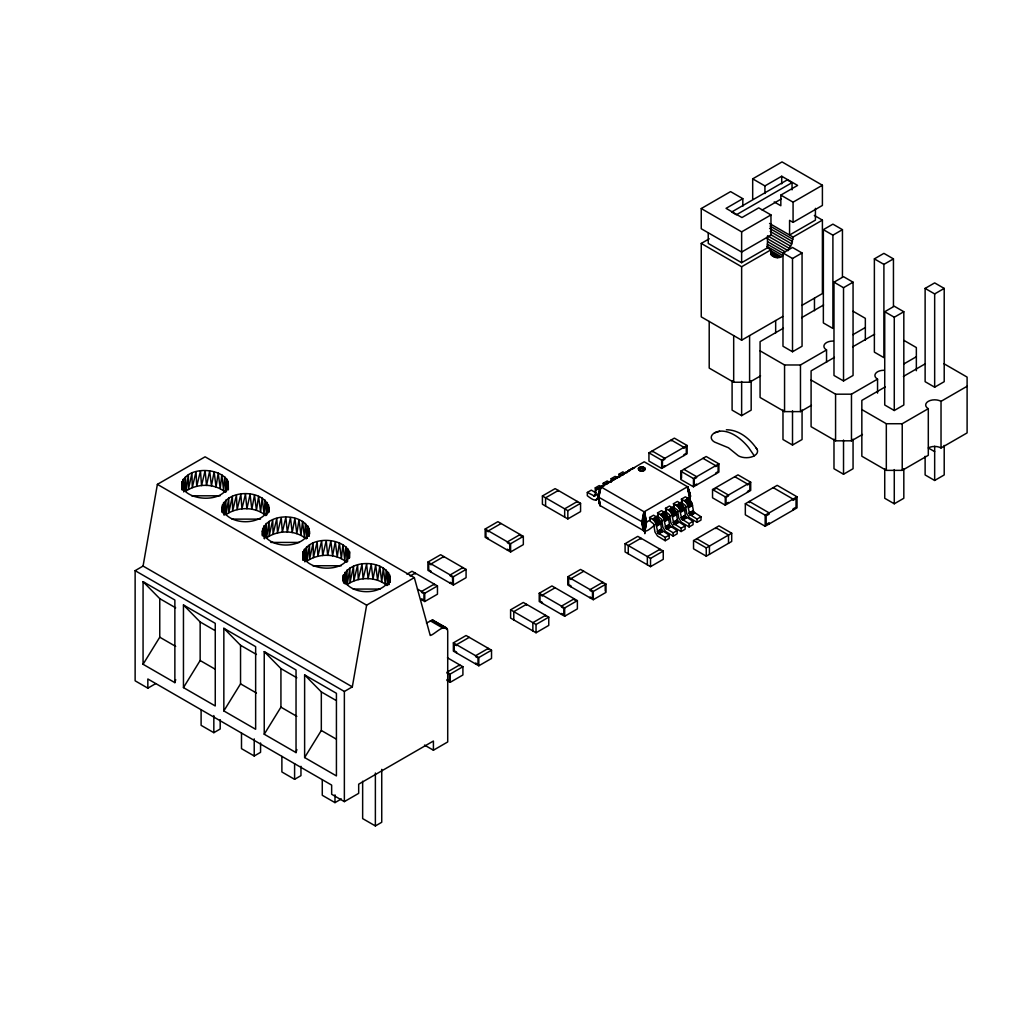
<?xml version="1.0" encoding="UTF-8"?>
<svg xmlns="http://www.w3.org/2000/svg" width="1018" height="1018" viewBox="0 0 1018 1018"><rect width="100%" height="100%" fill="white"/><g stroke="black" fill="none" stroke-linecap="round" stroke-linejoin="round"><path stroke-width="1.5" d="M600.976 486.642L597.859 495.97L599.996 505.513L643.732 530.709L644.165 511.787L687.455 486.757L690.433 495.664L689.453 500.78M269.07 510.794C268.892 487.342 219.99 487.966 221.873 512.232M309.459 534.106C309.281 510.603 260.201 511.291 262.262 535.672M390.225 582.309C392.274 557.953 343.333 557.24 343.028 580.667M269.07 512.232L269.083 507.677C263.662 526.395 227.281 526.395 221.86 507.677M309.459 534.03L309.472 530.989C304.051 549.707 267.658 549.707 262.25 530.989M390.225 582.181L390.238 577.626C384.817 596.344 348.436 596.344 343.015 577.626M228.159 489.454L228.236 481.705C220.41 465.964 181.331 466.002 181.929 487.024C189.755 502.752 228.834 502.714 228.236 481.705L228.108 489.531M268.625 505.017L268.727 511.38M308.938 536.092L309.014 528.329L309.103 534.692M349.339 557.864L349.403 551.654C340.445 534.475 299.534 536.613 303.135 560.027L303.084 551.654L302.97 559.595M389.792 574.966L389.881 581.329M181.802 489.645L181.929 481.705L182.057 489.531M222.217 511.38L222.318 505.017M262.606 534.692L262.695 528.329M308.887 536.168L309.014 528.329M343.371 581.329L343.473 574.966L343.6 582.805M349.301 557.915L349.403 551.654C349.988 572.663 310.923 572.701 303.084 556.973L303.033 559.938M643.77 470.621L644.203 469.718L643.261 468.7L639.928 468.904L639.38 470.023L640.144 470.838L638.464 468.522L640.08 467.211L643.363 467.173L645.145 468.764L643.503 470.8L644.534 470.023M599.869 505.284L597.91 495.664L600.9 486.731L597.91 496.275L598.508 497.115L643.643 522.679L644.05 511.774L600.951 486.909L598.851 497.357L600.251 505.717M644.165 522.705L644.114 511.787L644.165 530.747L644.229 511.787C645.552 533.012 644.623 548.028 644.229 511.787L643.121 522.616L643.732 530.709M226.39 491.541L226.899 479.147L227.612 489.747M266.767 514.854L267.289 502.459L267.988 513.059M307.156 538.178L307.665 525.772L308.378 536.371M347.545 561.491L348.054 549.096L348.665 558.182M387.934 584.816L388.443 572.409L389.258 584.523M643.643 522.679L644.114 511.787M182.553 489.747L183.265 479.147L183.494 490.6M222.942 513.059L223.655 502.459L223.871 513.912M263.331 536.371L264.044 525.772L264.286 538.662M303.72 559.696L304.433 549.096L304.649 560.549M344.109 583.009L344.822 572.409L345.038 583.861M766.529 238.187L788.072 250.632L791.737 243.9L793.073 237.054L822.404 220.117L822.404 293.553L801.879 305.413M645.145 530.505L646.557 522.132L644.419 511.723L645.717 522.489L644.801 530.658L645.692 522.489L644.279 511.774C648.848 520.732 636.772 540.978 654.536 525.084M643.121 522.616L644.05 511.774L642.638 522.489L643.541 530.658M642.142 468.42L642.282 466.969M183.724 491.949L185.454 476.78L185.645 491.312C197.047 483.257 214.645 483.117 225.449 492.279M224.1 515.261L225.843 500.105L226.034 514.624C237.436 506.582 255.034 506.43 265.825 515.592M264.489 538.586L266.22 523.417L266.423 537.937C277.825 529.894 295.424 529.742 306.214 538.916M304.878 561.898L306.609 546.73L306.8 561.262C318.214 553.207 335.813 553.067 346.604 562.229M345.433 583.696L346.998 570.055L347.189 584.574C358.603 576.532 376.189 576.379 386.993 585.541M642.193 522.336L643.351 530.594L642.18 522.336L644 511.761M185.645 491.312L188.394 474.719L188.394 489.404L191.969 473.026L192.262 487.597L196.041 471.767L196.716 486.299L200.482 470.99L201.539 485.573L205.089 470.723L206.527 485.446L209.695 470.99L211.439 485.917L214.124 471.767L216.071 486.986L218.196 473.026L220.219 488.576L221.784 474.719L223.68 490.651L224.711 476.78L226.174 491.605M226.034 514.624L228.77 498.031L228.77 512.728L232.358 496.339L232.651 510.909L236.43 495.079L237.105 509.611L240.859 494.303L241.928 508.885L245.465 494.048L246.903 508.758L250.072 494.303L251.828 509.229L254.5 495.079L256.46 510.298L258.585 496.339L260.595 511.901L262.16 498.031L264.069 513.963L265.1 500.105L266.563 514.93M266.423 537.937L269.159 521.356L269.159 536.041L272.735 519.664L273.04 534.234L276.82 518.404L277.494 532.936L281.248 517.628L282.317 532.198L285.854 517.36L287.292 532.07L290.461 517.628L292.204 532.554L294.889 518.404L296.849 533.61L298.974 519.664L300.984 535.214L302.55 521.356L304.458 537.288L305.489 523.417L306.952 538.242M306.8 561.262L309.548 544.668L309.548 559.353L313.124 542.976L313.429 557.546L317.209 541.716L317.87 556.248L321.637 540.94L322.693 555.523L326.244 540.673L327.681 555.395L330.85 540.94L332.593 555.866L335.278 541.716L337.225 556.935L339.363 542.976L341.374 558.538L342.939 544.668L344.847 560.6L345.878 546.73L347.342 561.567M347.189 584.574L349.938 567.993L349.938 582.678L353.513 566.288L353.806 580.871L357.598 565.028L358.26 579.573L362.026 564.252L363.082 578.835L366.633 563.997L368.071 578.708L371.239 564.252L372.982 579.191L375.667 565.028L377.614 580.247L379.752 566.288L381.763 581.851L383.328 567.993L385.224 583.912L386.255 570.055L387.718 584.879M650.133 520.071L649.968 521.012L653.671 523.914L654.943 531.918L657.552 536.028L665.238 540.723L669.208 538.433L669.208 535.124L661.789 530.289L660.338 521.992L657.055 517.284L653.581 515.21L649.599 517.5L650.133 520.071L645.717 522.489M658.073 515.477L657.921 516.419L661.624 519.333L662.896 527.324L665.505 531.447L673.191 536.13L677.161 533.839L677.161 530.531L669.729 525.695L668.292 517.399L665.009 512.69L661.535 510.616L657.552 512.919L658.073 515.477L655.427 517.017M666.026 510.896L665.874 511.825L669.564 514.739L670.849 522.73L673.458 526.853L681.131 531.549L685.114 529.245L685.114 525.95L677.683 521.101L676.245 512.805L672.949 508.097L669.475 506.035L665.505 508.326L666.026 510.896L663.38 512.423M673.98 506.302L673.827 507.244L677.517 510.145L678.802 518.149L681.398 522.259L689.084 526.955L693.054 524.664L693.054 521.356L685.636 516.52L684.198 508.224L680.902 503.516L677.428 501.441L673.458 503.732L673.98 506.302L671.333 507.829M681.933 501.709L681.767 502.65L685.47 505.564L686.756 513.556L689.351 517.666L697.037 522.361L701.008 520.071L701.008 516.762L693.589 511.927L692.138 503.63L688.855 498.922L685.381 496.848L681.411 499.151L681.933 501.709L679.286 503.236M155.652 683.651L147.839 688.155L135.127 680.813L135.127 570.653L143.067 566.059L157.383 484.364L205.089 456.815L414.326 577.626L430.232 635.461C434.342 634.939 445.68 621.565 447.716 630.867L447.716 741.944L433.413 750.215L424.506 745.074M135.127 570.653L344.364 691.464L352.317 686.87L366.633 605.163L414.326 577.626M689.593 497.866L690.102 495.092L687.354 486.642L644.229 461.803L596.192 489.543L594.754 496.173L587.322 492.445L587.322 495.741C597.744 504.05 596.713 498.858 599.933 492.139M689.288 499.953L689.822 497.115L687.417 486.884L690.433 496.275L689.364 500.983M689.771 498.095L690.306 495.372C682.734 476.271 692.724 493.641 689.593 499.685M689.517 499.749L690.306 496.58L687.455 486.82L689.822 497.115L687.099 498.731M642.549 468.484L642.842 467.046M643.91 511.723L641.785 522.132L643.185 530.505M603.725 486.273L604.959 484.097L607.428 484.046M619.631 477.086L620.853 474.91L623.334 474.859M689.479 500.563L690.471 495.97L687.455 486.795L690.306 495.372M599.844 505.157L597.859 495.97L600.875 486.795L598.024 495.372M640.831 471.105L644.165 470.265M174.867 682.645L174.867 600.022L143.067 581.672L143.067 664.283L174.867 682.645L175.707 679.63M296.034 752.595L296.034 669.971L264.235 651.622L264.235 734.232L296.034 752.595L296.862 749.579M598.228 495.092L600.913 486.693L598.024 496.58L599.92 505.399M598.508 494.824L600.951 486.668M642.918 468.573L643.363 467.173M599.869 505.03L599.653 501.861M599.907 487.851L602.109 486.07M607.861 483.27L608.929 481.794L611.411 481.743M615.801 478.676L616.883 477.2L618.664 476.958L614.694 479.249M623.754 474.083L624.836 472.619L627.304 472.568M643.261 468.7L643.847 467.351M643.567 468.865L644.267 467.58M143.067 664.283L159.762 637.204L159.762 598.648L143.067 581.672M183.456 687.608L200.152 660.517L200.152 621.973L183.456 604.985L183.456 687.608L215.256 705.958L215.256 623.347L183.456 604.985M223.845 710.92L240.541 683.841L240.541 645.285L223.845 628.297L223.845 710.92L255.645 729.282L255.645 646.659L223.845 628.297M264.235 734.232L280.93 707.154L280.93 668.597L264.235 651.622M304.624 757.557L321.319 730.479L321.319 691.922L304.624 674.934L304.624 757.557L336.424 775.92L336.424 693.296L304.624 674.934M643.821 469.056L644.61 467.835M642.04 471.207L642.702 470.761M596.192 489.543L597.541 488.449L600.187 488.971M614.045 479.185L611.831 480.967L614.478 479.44M633.247 468.534L628.806 470.316L627.724 471.792L630.384 470.265M631.962 468.891L634.57 467.771M644.012 469.26L644.89 468.127M644.139 469.489L645.068 468.445M644.203 469.718L645.145 468.764M689.822 497.115L687.443 486.858L690.306 496.58M644.203 469.96L645.132 469.094M644.114 470.189L645.03 469.425M643.974 470.418L644.827 469.731M742.822 198.675L726.05 208.359L741.957 217.547L758.728 207.863L770.97 214.925L770.97 235.12L741.638 252.057L701.249 228.745L701.249 208.55L730.58 191.613L742.822 198.675L742.822 206.285M752.684 199.044L752.684 178.85L782.028 161.913L822.404 185.238L822.404 205.432L793.073 222.369L789.574 220.346L789.574 235.031L815.418 220.117L815.418 208.359M752.684 178.85L764.925 185.925L781.709 176.241L797.603 185.416L780.831 195.1L780.831 205.751L774.202 201.92M731.624 212.037L787.27 179.906L792.042 182.667L792.042 189.87M792.042 182.667L736.383 214.785L732.807 212.724M782.702 316.483L741.638 340.19L701.249 316.878L701.249 243.429L709.253 238.81M762.177 210.001L781.175 199.032M701.249 208.55L741.638 231.862L770.97 214.925M780.831 195.1L793.073 202.175L822.404 185.238M708.248 233.147L708.248 243.429L741.638 262.708L767.47 247.794L770.97 249.817C769.952 256.638 778.146 260.15 782.931 255.62L766.783 246.292M701.249 243.429L741.638 266.754L770.97 249.817M782.982 252.986L792.513 247.476L802.057 252.986L802.057 346.247L792.513 351.757L782.982 346.247L782.982 252.986L792.513 258.483L802.057 252.986M823.358 229.661L832.902 235.171L832.902 328.445L823.358 322.935L823.358 229.661L832.902 224.151L842.446 229.661L842.446 277.087M832.902 235.171L842.446 229.661M833.984 282.19L843.528 276.68L853.059 282.19L853.059 375.464L843.528 380.961L833.984 375.464L833.984 282.19L843.528 287.7L853.059 282.19M893.448 258.877L883.904 264.387L883.904 357.649L874.373 352.139L874.373 258.877L883.904 253.367L893.448 258.877L893.448 306.303M783.415 328.19L760.077 341.654L760.077 397.478L784.56 411.616L800.466 411.616L811.448 405.266M801.624 317.68L823.575 304.993M406.933 574.19L412.023 571.251L437.46 585.935L437.46 594.194L424.748 601.536L421.567 599.704L421.567 598.788L423.946 600.162L423.946 593.736L421.567 592.361L421.567 591.445L434.279 584.103L434.279 585.019M427.929 562.063L440.641 554.721L466.079 569.418L466.079 577.677L453.366 585.019L427.929 570.334L427.929 562.063L453.366 576.761L466.079 569.418M485.166 529.016L497.891 521.674L523.328 536.359L523.328 544.63L510.603 551.972L485.166 537.288L485.166 529.016L510.603 543.714L523.328 536.359M542.403 495.97L555.128 488.627L580.565 503.312L580.565 511.583L567.84 518.926L542.403 504.241L542.403 495.97L567.84 510.667L580.565 503.312M410.114 576.023L415.204 573.083L415.204 573.999M501.06 523.519L488.347 530.862L488.347 531.778L485.955 530.403L485.955 536.83L488.347 538.204L488.347 539.12M709.202 321.459L709.202 368.096L733.685 382.234L749.592 382.234L760.561 375.896M884.731 311.737L894.275 306.227L903.819 311.737L903.819 404.999L894.275 410.509L884.731 404.999L884.731 311.737L894.275 317.234L903.819 311.737M925.12 288.412L934.664 282.902L944.208 288.412L944.208 381.686L934.664 387.196L925.12 381.686L925.12 288.412L934.664 293.922L944.208 288.412M760.077 350.841L784.56 364.978L800.466 364.978L826.54 349.925A8.997 5.192 0 0 1 824.593 344.262A8.997 5.192 0 0 1 832.902 341.055M852.982 334.655L865.338 327.516M648.937 452.832L674.374 438.134L687.099 445.49L687.099 453.748L661.662 468.433L648.937 461.09L648.937 452.832L661.662 460.174L687.099 445.49M587.322 492.445L591.293 490.142L596.332 493.056M595.275 491.16L595.275 487.851L599.246 485.561L601.765 487.011M603.229 486.566L603.229 483.257L607.199 480.967L609.718 482.417M611.169 481.972L611.169 478.664L615.152 476.373L617.659 477.824M619.122 477.378L619.122 474.083L623.105 471.779M596.548 489.047L601.511 486.159M604.501 484.453L609.464 481.565M612.454 479.872L617.417 476.984M620.407 475.279L625.37 472.39M628.348 470.685L633.311 467.796M595.924 490.154L598.584 488.615M598.788 488.424L602.771 486.133M608.064 483.066L610.724 481.539M619.784 476.386L626.617 472.365M520.147 534.526L507.422 541.869L507.422 542.785L509.814 544.172L509.814 550.598L507.422 549.211L507.422 550.14M417.482 589.078L424.748 593.278L437.46 585.935M593.609 496.071L596.268 494.544M593.863 496.199L596.51 494.659M834.416 357.394L811.091 370.87L811.091 426.682L835.574 440.819L851.468 440.819L862.45 434.482M852.626 346.884L874.589 334.209M732.095 380.605L732.095 410.139L741.638 415.649L751.169 410.139L751.169 380.605M595.657 499.978L598.304 498.451M596.255 499.902L599.449 498.133M201.106 709.762L201.106 725.338L213.831 732.68L220.193 729.003L220.193 719.662M680.737 471.194L706.174 456.497L718.899 463.839L718.899 472.11L693.462 486.795L680.737 479.453L680.737 471.194L693.462 478.536L718.899 463.839M426.415 622.978L432.612 620.127L446.317 627.788M811.091 380.045L835.574 394.182L851.468 394.182L877.554 379.129A8.997 5.192 0 0 1 875.595 373.466A8.997 5.192 0 0 1 883.904 370.272M903.997 363.859L916.353 356.733M649.599 517.5L652.373 519.104L656.343 516.813M657.552 512.919L660.326 514.51L664.296 512.219M665.505 508.326L668.279 509.929L672.249 507.626M673.458 503.732L676.219 505.335L680.202 503.045M681.411 499.151L684.172 500.741L688.143 498.451M652.373 519.104L653.072 519.574L657.055 517.284M660.326 514.51L661.026 514.981L665.009 512.69M668.279 509.929L668.979 510.4L672.949 508.097M676.219 505.335L676.932 505.806L680.902 503.516M684.172 500.741L684.885 501.212L688.855 498.922M653.072 519.574L653.772 520.173L657.743 517.869M661.026 514.981L661.713 515.579L665.696 513.276M668.979 510.4L669.666 510.985L673.636 508.695M676.932 505.806L677.619 506.391L681.589 504.101M684.885 501.212L685.572 501.81L689.542 499.507M885.176 386.942L861.839 400.405L861.839 456.229L886.322 470.367L902.228 470.367L928.301 455.3L928.301 408.676A8.997 5.192 0 0 1 928.301 401.334A8.997 5.192 0 0 1 941.026 401.334L967.1 386.267M903.386 376.431L925.337 363.744M653.772 520.173L654.421 520.86L658.391 518.569M661.713 515.579L662.374 516.266L666.345 513.975M669.666 510.985L670.315 511.685L674.298 509.382M677.619 506.391L678.268 507.091L682.238 504.801M685.572 501.81L686.221 502.498L690.191 500.207M654.421 520.86L655.019 521.636L658.99 519.345M662.374 516.266L662.972 517.055L666.943 514.752M670.315 511.685L670.926 512.461L674.896 510.158M678.268 507.091L678.866 507.867L682.849 505.577M686.221 502.498L686.819 503.274L690.789 500.983M669.208 535.124L665.238 537.415L657.997 532.885L655.554 522.489L659.524 520.185M677.161 530.531L673.191 532.834L665.95 528.291L663.507 517.895L667.477 515.604M685.114 525.95L681.131 528.24L673.903 523.71L671.46 513.301L675.43 511.011M693.054 521.356L689.084 523.646L681.844 519.116L679.4 508.72L683.383 506.417M701.008 516.762L697.037 519.065L689.797 514.523L687.354 504.126L691.324 501.823M712.536 489.543L737.974 474.859L750.699 482.201L750.699 490.46L725.261 505.157L712.536 497.815L712.536 489.543L725.261 496.886L750.699 482.201M713.338 490.002L715.718 488.627M656.012 523.379L659.982 521.076M663.952 518.786L667.935 516.482M671.905 514.192L675.888 511.901M679.859 509.598L683.829 507.308M687.812 505.017L691.782 502.714M782.982 409.987L782.982 439.521L792.513 445.031L802.057 439.521L802.057 409.987M241.495 733.087L241.495 748.65L254.22 755.992L260.57 752.327L260.57 742.987M659.906 521.992L662.591 520.44M667.961 517.335L670.646 515.795M676.003 512.69L678.688 511.138M684.058 508.046L686.743 506.493M656.368 524.283L660.338 521.992M664.321 519.689L668.292 517.399M672.274 515.108L676.245 512.805M680.215 510.514L684.198 508.224M688.168 505.921L692.138 503.63M656.635 525.199L660.606 522.896M664.576 520.605L668.559 518.315M672.529 516.011L676.499 513.721M680.482 511.43L684.452 509.127M688.435 506.837L692.405 504.546M453.366 642.854L466.079 635.512L491.529 650.197L491.529 658.455L478.804 665.797L453.366 651.113L453.366 642.854L478.804 657.539L491.529 650.197M510.603 609.807L523.328 602.465L548.766 617.15L548.766 625.408L536.041 632.751L510.603 618.066L510.603 609.807L536.041 624.492L548.766 617.15M539.222 593.278L551.947 585.935L577.384 600.62L577.384 608.891L564.672 616.234L539.222 601.536L539.222 593.278L564.672 607.962L577.384 600.62M567.84 576.761L580.565 569.418L606.003 584.103L606.003 592.361L593.29 599.704L567.84 585.019L567.84 576.761L593.29 591.445L606.003 584.103M625.09 543.714L637.802 536.359L663.252 551.056L663.252 559.315L650.527 566.657L625.09 551.972L625.09 543.714L650.527 558.398L663.252 551.056M656.788 526.077L660.758 523.786M664.729 521.496L668.711 519.193M672.682 516.902L676.652 514.612M680.635 512.308L684.605 510.018M688.588 507.727L692.558 505.424M469.26 637.344L456.548 644.687L456.548 645.603L454.155 644.229L454.155 650.655L456.548 652.029L456.548 652.945M555.128 587.768L542.403 595.11L542.403 596.039L540.024 594.652L540.024 601.078L542.403 602.465L542.403 603.381M583.747 571.251L571.022 578.593L571.022 579.509L568.642 578.135L568.642 584.561L571.022 585.935L571.022 586.852M657.374 531.294L661.344 529.004M665.327 526.713L669.297 524.41M673.267 522.119L677.25 519.816M681.22 517.526L685.19 515.235M689.173 512.932L693.143 510.642M657.424 531.612L661.395 529.322M665.378 527.019L669.348 524.728M673.331 522.438L677.301 520.134M681.271 517.844L685.254 515.553M689.224 513.25L693.194 510.96M657.513 531.943L661.496 529.64M665.467 527.349L669.437 525.059M673.42 522.756L677.39 520.465M681.373 518.175L685.343 515.871M689.313 513.581L693.296 511.291M657.641 532.261L661.624 529.971M665.594 527.68L669.577 525.377M673.547 523.087L677.517 520.783M681.5 518.493L685.47 516.202M689.453 513.899L693.423 511.609M657.806 532.579L661.789 530.289M665.759 527.998L669.729 525.695M673.712 523.405L677.683 521.101M681.666 518.811L685.636 516.52M689.606 514.217L693.589 511.927M657.997 532.885L661.98 530.594M665.95 528.291L669.92 526.001M673.903 523.71L677.873 521.407M681.844 519.116L685.827 516.813M689.797 514.523L693.78 512.232M658.213 533.165L662.184 530.862M666.166 528.571L670.137 526.281M674.12 523.977L678.09 521.687M682.06 519.396L686.043 517.093M690.013 514.803L693.996 512.512M658.442 533.407L662.425 531.116M666.396 528.826L670.378 526.522M674.349 524.232L678.319 521.941M682.302 519.638L686.272 517.348M690.242 515.044L694.225 512.754M658.697 533.623L662.667 531.32M666.637 529.029L670.62 526.739M674.59 524.435L678.573 522.145M682.544 519.854L686.514 517.551M690.497 515.261L694.467 512.97M658.951 533.788L662.922 531.498M666.892 529.195L670.875 526.904M674.845 524.614L678.815 522.31M682.798 520.02L686.768 517.729M690.751 515.426L694.721 513.136M574.203 598.788L561.491 606.13L561.491 607.046L563.87 608.433L563.87 614.859L561.491 613.472L561.491 614.388M459.729 665.797L459.729 664.881L447.004 672.224L450.185 674.069L462.91 666.714L462.91 674.985L450.185 682.327L447.004 680.495M745.329 503.745L777.192 485.344L797.03 496.797L797.03 507.867L765.167 526.268L745.329 514.815L745.329 503.745L765.167 515.197L797.03 496.797M693.538 540.558L718.975 525.873L731.7 533.216L731.7 541.474L706.263 556.172L693.538 548.817L693.538 540.558L706.263 547.9L731.7 533.216M861.839 409.592L886.322 423.73L902.228 423.73L928.301 408.676M281.884 756.399L281.884 771.962L294.596 779.317L300.959 775.64L300.959 766.3M833.984 439.191L833.984 468.725L843.528 474.235L853.059 468.725L853.059 439.191M934.664 451.636L928.301 447.958A8.997 5.192 0 0 1 941.026 447.958L967.1 432.904L967.1 377.093L943.979 363.744M322.273 779.724L322.273 795.287L334.986 802.629L341.348 798.952M147.839 688.155L147.839 678.981L331.652 785.094L331.652 794.269L344.364 801.624L358.68 793.353L358.68 784.178L433.413 741.028L433.413 750.215M884.731 468.738L884.731 498.273L894.275 503.783L903.819 498.273L903.819 468.738M925.12 456.293L925.12 474.948L934.664 480.458L944.208 474.948L944.208 445.413M362.65 781.239L362.65 818.599L375.375 825.942L381.737 822.277L381.737 769.354M714.521 432.866L720.031 431.161A40.631 23.465 60 0 1 748.764 447.755L754.274 455.809M644.712 522.679L645.692 522.489L644.33 511.761L646.175 522.323L644.979 530.594L646.175 522.323L644.381 511.749M639.495 470.329L642.142 470.825M191.638 495.804L220.104 495.804M232.028 519.116L260.493 519.116M270.826 542.429L299.305 542.429M312.806 565.754L341.272 565.754M353.182 589.066L380.07 589.066M726.368 429.761C739.373 429.761 750.381 439.178 757.188 449.536M814.336 215.447L822.404 220.117M874.373 258.877L883.904 264.387M769.544 223.464L793.073 237.054M770.041 226.021L792.92 239.243M769.583 228.325L792.475 241.546M770.206 231.455L791.737 243.9M770.55 234.573L790.744 246.241M767.966 236.061L789.51 248.494M767.61 241.673L785.12 251.777M767.228 244.129L783.389 253.457M770.333 250.453L781.111 256.676M771.237 252.706L779.304 257.363M770.855 253.8L777.587 257.681M770.588 254.5L775.983 257.605M771.848 255.582L774.533 257.147M904.099 340.483L916.353 347.558L916.353 370.717M853.097 311.279L865.338 318.341L865.338 340.101M773.209 487.647L793.047 499.1L793.047 500.334L796.038 498.604L796.038 507.219L793.047 508.936L793.047 510.171M702.993 458.342L715.718 465.684L715.718 466.6L718.097 465.226L718.097 471.652L715.718 473.026L715.718 473.943M734.792 476.691L747.517 484.034L747.517 484.962L749.897 483.575L749.897 490.002L747.517 491.389L747.517 492.305M683.918 469.349L696.643 476.691L696.643 477.607L694.251 478.994L694.251 485.421L696.643 484.034L696.643 484.962M715.718 487.711L728.443 495.053L728.443 495.97L726.05 497.357L726.05 503.783L728.443 502.396L728.443 503.312M619.122 474.083L621.642 475.533M611.169 478.664L613.689 480.127M603.229 483.257L605.735 484.708M595.275 487.851L597.795 489.302M520.147 535.443L522.527 536.83M574.203 599.704L576.595 601.078M432.612 620.127L447.08 628.488M431.467 620.242L444.179 627.597M445.019 628.068L447.564 629.544M430.232 620.776L442.945 628.119M157.383 484.364L366.633 605.163M447.462 657.806L462.91 666.714M447.004 673.14L449.383 674.527L449.383 680.953L447.004 679.566M143.067 566.059L352.317 686.87M159.762 598.648L175.669 607.835M200.152 621.973L214.734 630.384M240.541 645.285L256.447 654.459M280.93 668.597L296.823 677.784M321.319 691.922L335.889 700.333M159.762 637.204L175.669 646.392M200.152 660.517L214.734 668.941M240.541 683.841L256.447 693.016M280.93 707.154L296.823 716.341M321.319 730.479L335.889 738.89M639.113 470.087L639.864 470.672M638.808 469.807L639.635 470.469M638.579 469.502L639.469 470.252M638.451 469.183L639.38 470.023M433.604 620.433L434.355 621.145M638.413 468.853L639.355 469.782M638.464 468.522L639.393 469.54M638.63 468.204L639.508 469.311M638.871 467.911L639.686 469.094M686.819 503.274L687.354 504.126M678.866 507.867L679.4 508.72M670.926 512.461L671.46 513.301M662.972 517.055L663.507 517.895M655.019 521.636L655.554 522.489M639.202 467.631L639.928 468.904M639.609 467.402L640.22 468.738M640.08 467.211L640.551 468.598M687.392 486.668L690.102 495.092M687.417 486.884L690.102 496.86M687.354 486.642L689.479 494.595M640.589 467.071L640.92 468.496M687.354 486.935L689.479 497.357M599.996 505.513L598.228 496.86L600.9 486.858L598.508 497.115L600.111 505.628M598.304 496.733L599.92 504.903L599.487 502.014M598.482 496.479L598.991 499.24M598.737 496.237L599.195 499.049M641.136 466.982L641.315 468.433M644.279 511.774L645.208 522.616M643.656 522.679L643.949 530.734M303.084 551.654L303.211 559.48M641.709 466.944L641.734 468.407M349.403 551.654L349.492 558.004M228.236 481.705L228.363 489.645M343.473 574.966L343.537 581.176M181.929 481.705L182.006 489.454M941.026 401.334L941.026 447.958M934.664 293.922L934.664 387.196M934.664 446.266L934.664 480.458M902.228 423.73L902.228 470.367M894.275 317.234L894.275 410.509M894.275 469.578L894.275 503.783M886.322 423.73L886.322 470.367M877.554 379.129L877.554 393.126M851.468 394.182L851.468 440.819M843.528 287.7L843.528 380.961M843.528 440.043L843.528 474.235M835.574 394.182L835.574 440.819M826.54 349.925L826.54 362.357M814.464 298.147L814.464 310.732M800.466 364.978L800.466 411.616M793.073 202.175L793.073 222.369M792.513 258.483L792.513 351.757M792.513 410.827L792.513 445.031M784.56 364.978L784.56 411.616M781.709 176.241L781.709 183.838M775.665 320.543L775.665 332.975M769.15 523.965L769.15 522.743L766.16 524.461L766.16 515.846L769.15 514.128L769.15 512.894L749.312 501.441L749.312 502.676M767.47 236.049L767.47 247.794M765.167 515.197L765.167 526.268M764.925 185.925L764.925 193.522M749.592 335.596L749.592 382.234M741.638 231.862L741.638 262.708M741.638 266.754L741.638 340.19M741.638 381.457L741.638 415.649M733.685 335.596L733.685 382.234M728.519 543.319L728.519 535.048L715.794 527.706L715.794 528.622M725.261 496.886L725.261 505.157M709.431 554.326L709.431 546.068L696.719 538.726L696.719 539.642M706.263 547.9L706.263 556.172M697.037 519.065L697.037 522.361M693.462 478.536L693.462 486.795M689.084 523.646L689.084 526.955M683.918 455.58L683.918 454.664L686.297 453.29L686.297 446.864L683.918 448.238L683.918 447.322L671.193 439.98L671.193 440.896M681.538 471.652L681.538 478.078M681.131 528.24L681.131 531.549M673.191 532.834L673.191 536.13M665.238 537.415L665.238 540.723M664.843 466.6L664.843 465.684L662.451 467.058L662.451 460.632L664.843 459.258L664.843 458.342L652.118 450.987L652.118 451.916M661.662 460.174L661.662 468.433M660.071 550.14L660.071 549.211L647.346 556.566L647.346 564.825M650.527 558.398L650.527 566.657M640.984 539.12L640.984 538.204L628.271 545.546L628.271 553.805M605.214 584.561L605.214 590.987M602.821 583.187L602.821 582.271L590.109 589.613L590.109 590.529L592.489 591.903L592.489 598.329L590.109 596.955L590.109 597.871M593.29 591.445L593.29 599.704M577.384 502.396L577.384 501.48L564.672 508.822L564.672 517.093M567.84 510.667L567.84 518.926M564.672 607.962L564.672 616.234M558.309 491.389L558.309 490.46L545.584 497.815L545.584 506.073M545.584 616.234L545.584 615.317L532.859 622.66L532.859 630.918M536.041 624.492L536.041 632.751M526.51 605.214L526.51 604.298L513.785 611.64L513.785 619.898M510.603 543.714L510.603 551.972M488.347 649.28L488.347 648.364L475.622 655.707L475.622 656.623L478.015 657.997L478.015 664.423L475.622 663.049L475.622 663.965M478.804 657.539L478.804 665.797M462.91 568.489L462.91 567.573L450.185 574.915L450.185 575.844L452.565 577.219L452.565 583.645L450.185 582.271L450.185 583.187M453.366 576.761L453.366 585.019M450.185 674.069L450.185 682.327M443.823 557.482L443.823 556.566L431.11 563.908L431.11 564.825L428.718 563.45L428.718 569.876L431.11 571.251L431.11 572.167M424.748 593.278L424.748 601.536M375.375 773.018L375.375 825.942M344.364 691.464L344.364 801.624M334.986 794.842L334.986 802.629M294.596 763.742L294.596 779.317M254.22 738.877L254.22 755.992M213.831 715.552L213.831 732.68M756.069 447.971A11.249 6.49 0 0 1 753.167 456.369A11.249 6.49 0 0 1 738.381 455.809L728.455 447.767L714.521 442.041A11.249 6.49 0 0 1 719.561 431.187"/></g></svg>
